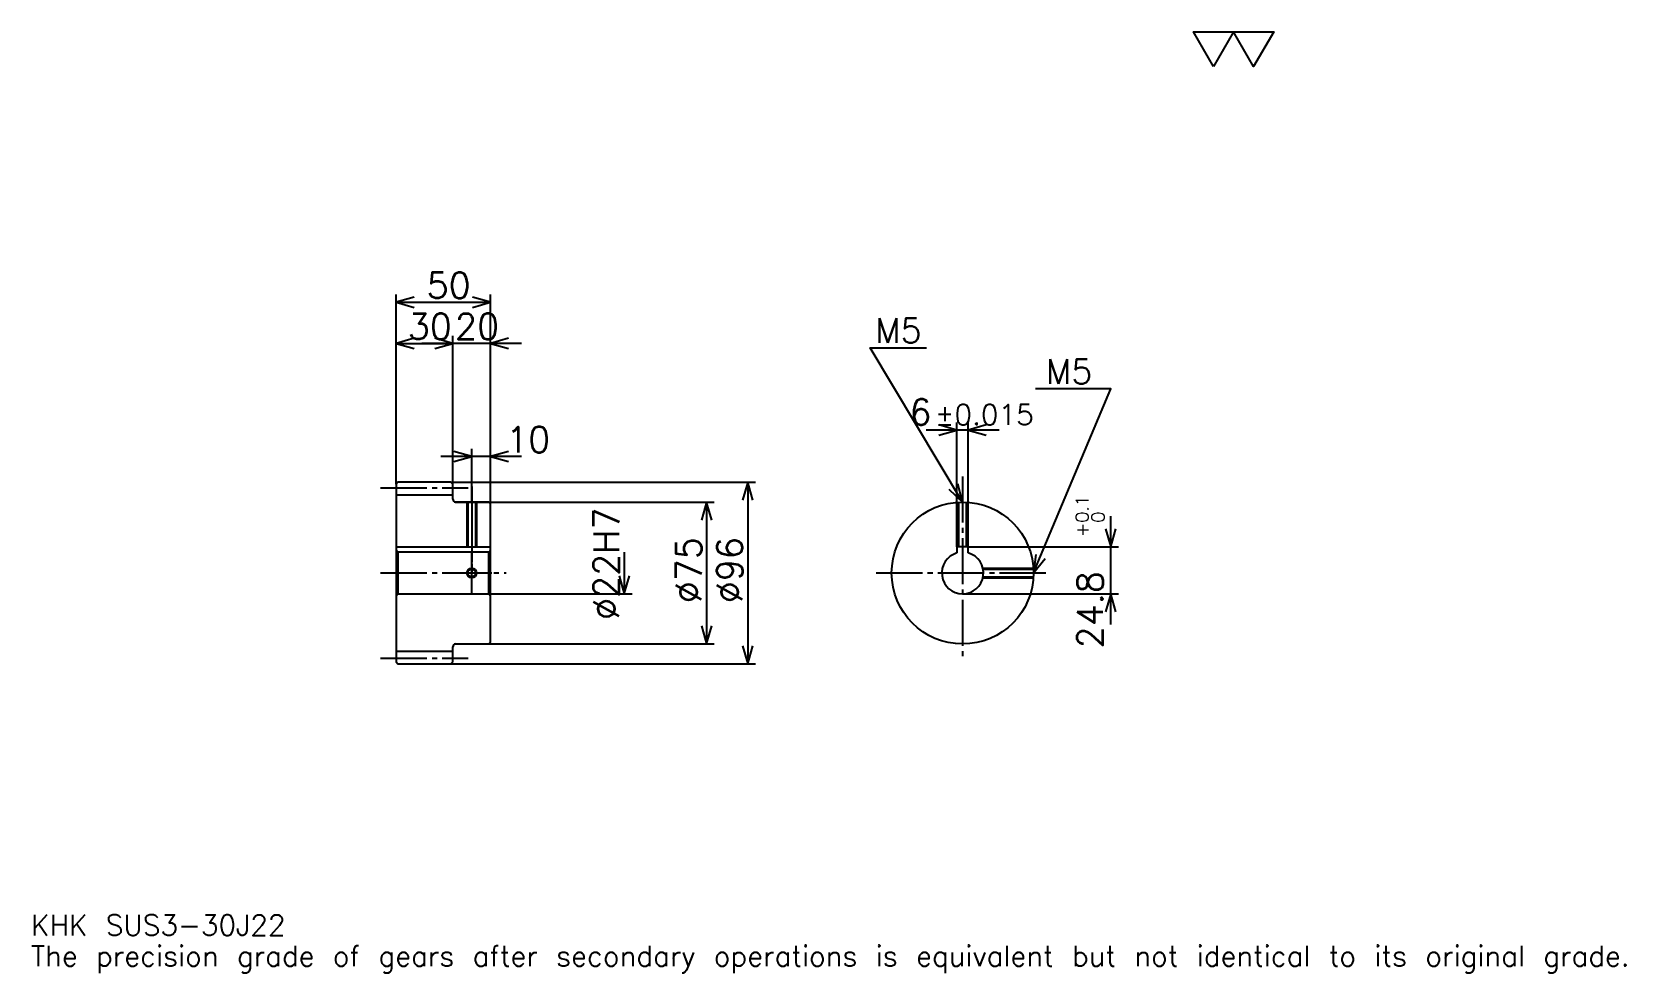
# Model space of a CAD drawing. Extents: x 28 to 870, y 10 to 508.
import ezdxf

# ---------------------------------------------------------------- set-up
doc = ezdxf.new("R2010")
doc.units = 0
doc.linetypes.add('DASHDOT', pattern=[32.608695, 24.456522, -2.717391, 2.717391, -2.717391])
doc.layers.get('0').update_dxf_attribs({"linetype": 'CONTINUOUS'})
doc.layers.add('DASHDOT', color=6, linetype='DASHDOT')
doc.styles.add('KANJI', font='TXT', dxfattribs={"bigfont": 'BIGFONT'})

msp = doc.modelspace()

# ---------------------------------------------------------------- linework, layer by layer
at = {"color": 5}
for p, q in [((220.108688, 269.467407), (220.108688, 368.652161)), ((220.108688, 364.576111), (270.108704, 364.576111)), ((270.108704, 269.467407), (270.108704, 368.652161)), ((250.108688, 269.467407), (250.108688, 346.913055)), ((220.108688, 342.836975), (250.108688, 342.836975)), ((286.413025, 342.836975), (233.804337, 342.836975)), ((538.869568, 297.010864), (500.260864, 297.010864)), ((516.565186, 235.267395), (516.565186, 301.086975)), ((522.565186, 235.267395), (522.565186, 301.086975)), ((260.108704, 269.467407), (260.108704, 287.130432)), ((286.413025, 283.054352), (243.804337, 283.054352)), ((220.108688, 268.467407), (220.108688, 269.467407)), ((249.108688, 269.467407), (270.108704, 269.467407)), ((250.108688, 268.467407), (250.108688, 269.467407)), ((260.108704, 258.967407), (260.108704, 269.467407)), ((260.108704, 258.967407), (260.108704, 269.467407)), ((270.108704, 269.467407), (410.054321, 269.467407)), ((270.108704, 257.967407), (270.108704, 269.467407)), ((405.978271, 269.467407), (405.978271, 173.467392)), ((251.608688, 258.967407), (270.108704, 258.967407)), ((270.108704, 258.967407), (388.315186, 258.967407)), ((384.239136, 258.967407), (384.239136, 183.967392)), ((597.82605, 194.16304), (597.82605, 251.571747)), ((340.760864, 232.467392), (340.760864, 210.467392)), ((522.565186, 235.267395), (601.902161, 235.267395)), ((270.108704, 210.467392), (344.836945, 210.467392)), ((519.565186, 210.467392), (601.902161, 210.467392)), ((251.608688, 183.967392), (270.108704, 183.967392)), ((270.108704, 183.967392), (388.315186, 183.967392)), ((249.108688, 173.467392), (270.108704, 173.467392)), ((270.108704, 173.467392), (410.054321, 173.467392))]:
    msp.add_line(p, q, dxfattribs=at)
at = {"color": 4}
for p, q in [((220.108688, 262.717407), (250.108688, 262.717407)), ((220.108688, 235.267395), (270.108704, 235.267395)), ((221.108688, 232.467392), (221.108688, 210.467392)), ((269.108704, 232.467392), (270.108704, 233.467392)), ((269.108704, 210.467392), (270.108704, 209.467392)), ((220.108688, 180.217392), (250.108688, 180.217392))]:
    msp.add_line(p, q, dxfattribs=at)
at = {"color": 7}
msp.add_lwpolyline([(652.173889, 489.130432), (641.57605, 507.5), (683.967346, 507.5), (673.369568, 489.130432), (662.771729, 507.5), (652.173889, 489.130432)], dxfattribs=at)
at = {"color": 5}
for points in [[(229.619553, 367.293488), (220.108688, 364.576111), (229.619553, 361.858704)], [(260.597809, 361.858704), (270.108704, 364.576111), (260.597809, 367.293488)], [(229.619553, 345.554352), (220.108688, 342.836975), (229.619553, 340.119568)], [(240.597824, 340.119568), (250.108688, 342.836975), (240.597824, 345.554352)], [(240.597824, 340.119568), (250.108688, 342.836975), (240.597824, 345.554352)], [(279.619568, 345.554352), (270.108704, 342.836975), (279.619568, 340.119568)], [(519.565186, 258.967407), (470.652161, 340.489136), (500.543457, 340.489136)], [(557.065186, 221.467392), (597.82605, 318.75), (558.152161, 318.75)], [(507.054321, 294.293488), (516.565186, 297.010864), (507.054321, 299.728271)], [(532.07605, 299.728271), (522.565186, 297.010864), (532.07605, 294.293488)], [(250.597824, 280.336945), (260.108704, 283.054352), (250.597824, 285.771729)], [(279.619568, 285.771729), (270.108704, 283.054352), (279.619568, 280.336945)], [(408.695648, 259.956512), (405.978271, 269.467407), (403.260864, 259.956512)], [(512.341736, 265.724792), (519.565186, 258.967407), (517.002014, 268.520996)], [(386.956512, 249.456528), (384.239136, 258.967407), (381.521729, 249.456528)], [(595.108704, 244.778259), (597.82605, 235.267395), (600.543457, 244.778259)], [(558.234314, 231.289505), (557.065186, 221.467392), (563.246887, 229.18927)], [(338.043457, 219.978256), (340.760864, 210.467392), (343.478271, 219.978256)], [(600.543457, 200.956528), (597.82605, 210.467392), (595.108704, 200.956528)], [(381.521729, 193.478256), (384.239136, 183.967392), (386.956512, 193.478256)], [(403.260864, 182.978271), (405.978271, 173.467392), (408.695648, 182.978271)]]:
    msp.add_lwpolyline(points, dxfattribs=at)
at = {"color": 4}
for points in [[(250.108688, 260.467407), (250.108688, 268.467407), (249.108688, 269.467407), (221.108688, 269.467407), (220.108688, 268.467407), (220.108688, 209.467392)], [(251.608688, 183.967392), (269.108704, 183.967392), (270.108704, 184.967392), (270.108704, 257.967407), (269.108704, 258.967407), (251.608688, 258.967407)], [(257.608704, 258.967407), (257.608704, 235.267395)], [(258.043701, 258.967407), (258.043701, 235.267395)], [(262.173676, 258.967407), (262.173676, 235.267395)], [(262.608704, 258.967407), (262.608704, 235.267395)], [(517.065186, 235.267395), (517.065186, 258.883972)], [(517.500183, 235.267395), (517.500183, 258.910492)], [(521.630188, 235.267395), (521.630188, 258.910492)], [(522.065186, 235.267395), (522.065186, 258.883972)], [(220.108688, 209.467392), (221.108688, 210.467392), (269.108704, 210.467392), (269.108704, 232.467392), (221.108688, 232.467392), (220.108688, 233.467392)], [(522.565186, 232.0504), (522.565186, 235.267395), (516.565186, 235.267395), (516.565186, 232.0504)], [(530.277344, 223.967392), (556.98175, 223.967392)], [(530.369629, 223.532394), (557.008301, 223.532394)], [(530.369629, 219.40239), (557.008301, 219.40239)], [(530.277344, 218.967392), (556.98175, 218.967392)], [(220.108688, 209.467392), (220.108688, 174.467392), (221.108688, 173.467392), (249.108688, 173.467392), (250.108688, 174.467392), (250.108688, 182.467392)]]:
    msp.add_lwpolyline(points, dxfattribs=at)
for centre, radius in [((519.565186, 221.467392), 37.5), ((260.108704, 221.467392), 2.065)]:
    msp.add_circle(centre, radius, dxfattribs=at)
at = {"color": 7}
msp.add_circle((260.108704, 221.467392), 2.5, dxfattribs=at)
at = {"color": 4}
for centre, radius, start, end in [((251.608688, 260.467407), 1.5, 180, 270), ((519.565186, 221.467392), 11, 105.826620886, 74.173379114), ((251.608688, 182.467392), 1.5, 90, 180)]:
    msp.add_arc(centre, radius, start, end, dxfattribs=at)
at = {"layer": 'DASHDOT', "color": 7}
for p, q in [((519.565186, 272.554352), (519.565186, 175.815216)), ((211.956512, 266.467407), (258.260864, 266.467407)), ((260.108704, 258.967407), (260.108704, 221.467392)), ((211.956512, 221.467392), (278.260864, 221.467392)), ((473.913025, 221.467392), (565.217407, 221.467392)), ((211.956512, 176.467392), (258.260864, 176.467392))]:
    msp.add_line(p, q, dxfattribs=at)
for points in [[(260.108704, 267.119568), (260.108704, 227.115219)], [(260.108704, 210.815216), (260.108704, 232.119568)], [(249.456512, 221.467392), (270.760864, 221.467392)]]:
    msp.add_lwpolyline(points, dxfattribs=at)

# ---------------------------------------------------------------- texts
at = {"color": 7, "style": 'KANJI'}
for s, height, p in [('50', 13.586957, (236.277161, 366.75)), ('30', 13.586957, (226.277161, 345.010864)), ('20', 13.586957, (251.277161, 345.010864)), ('M5', 13.043479, (473.369568, 343.206512)), ('M5', 13.043479, (563.586975, 321.467407)), ('6', 13.586957, (491.519043, 299.728271)), ('%%p0.015', 10.869565, (504.968445, 299.728271)), ('10', 13.586957, (278.260864, 285.228271)), ('KHK SUS3-30J22', 10.869565, (27.173914, 29.891304)), ('The precision grade of gears after secondary operations is equivalent but not identical to its original grade.', 10.869565, (27.173914, 13.586957))]:
    msp.add_text(s, height=height, dxfattribs=at).set_placement(p)
for s, height, p in [('%%c22H7', 13.586957, (338.043457, 196.671204)), ('0.1', 6.793478, (586.141296, 248.064529)), ('0', 6.793478, (594.565186, 248.064529)), ('+', 6.793478, (586.141296, 240.455841)), ('%%c75', 13.586957, (381.521729, 205.502716)), ('%%c96', 13.586957, (403.260864, 205.502716)), ('24.8', 13.586957, (593.75, 181.646118))]:
    msp.add_text(s, height=height, rotation=90, dxfattribs=at).set_placement(p)

doc.saveas('drawing.dxf')
